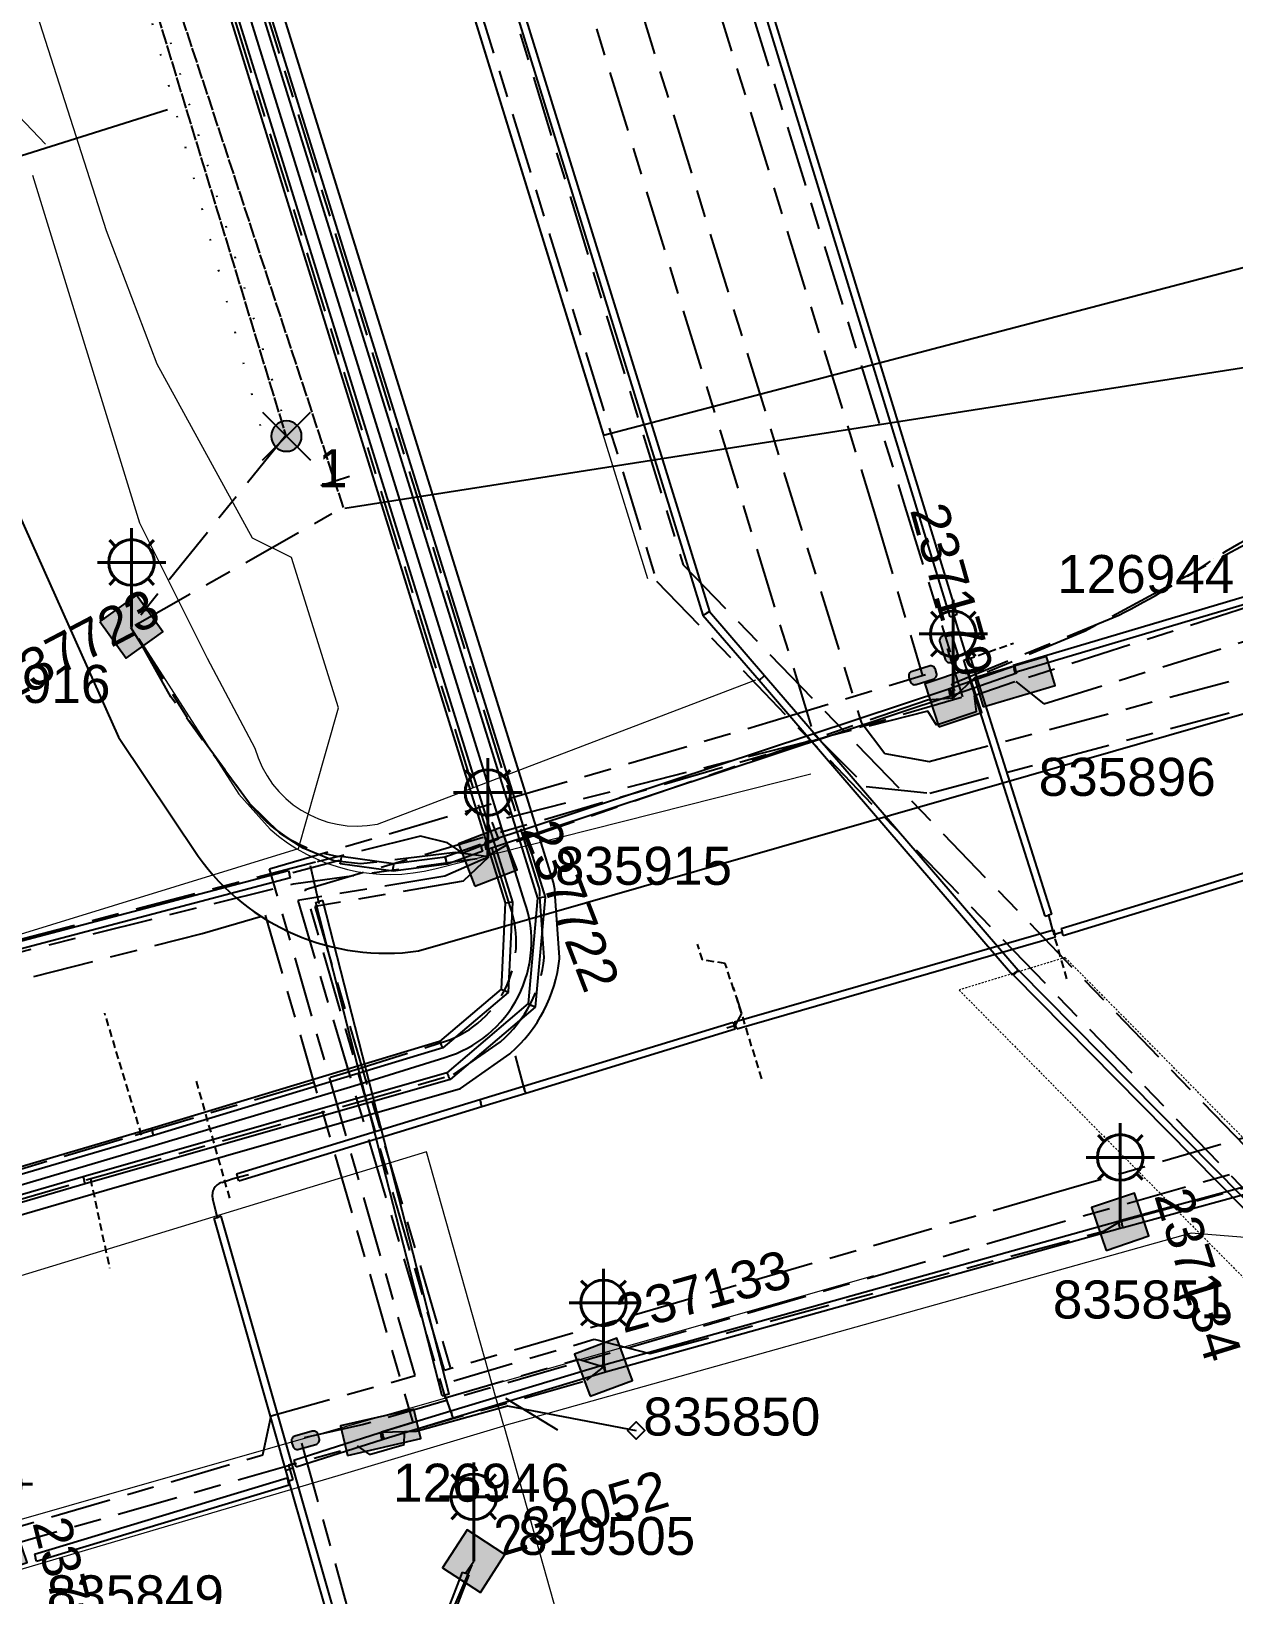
# Model space of a CAD drawing. Header units: metres. Extents: x 303957 to 307239, y 6268736 to 6272503.
# Drawn here: x 306077.6 to 306156.7, y 6269785.8 to 6269888.7 of the extents above; entities that cross this region are included whole.
import ezdxf
from ezdxf.enums import TextEntityAlignment as Align

# ---------------------------------------------------------------- set-up
doc = ezdxf.new("R2010")
doc.units = ezdxf.units.M
for name, pattern in [('Cable Exist OH', [1, 1, 0]), ('Cable Exist UG', [8.2, 4, -1.2, 1.8, -1.2]), ('Cable Remove', [2, 0, -2]), ('DASHED', [0.75, 0.5, -0.25]), ('HIDDEN', [0.375, 0.25, -0.125]), ('HIDDEN2', [0.1875, 0.125, -0.0625])]:
    doc.linetypes.add(name, pattern=pattern)
doc.layers.get('0').update_dxf_attribs({"color": 6})
for name, color, linetype in [('_User Miscellaneous1', 7, 'Continuous'), ('Duct_SP_EXT', 7, 'Continuous'), ('Equip_HV_EXT', 7, 'Continuous'), ('Equip_SP_SL_EXT', 7, 'Continuous'), ('Mains_HV_MOD', 3, 'Continuous'), ('Mains_LV_EXT', 7, 'Continuous'), ('Mains_LV_SL_EXT', 7, 'Continuous'), ('Mains_SL_EXT', 7, 'Continuous'), ('Mains_SL_MOD', 3, 'Continuous'), ('Mains_TR_MOD', 3, 'Continuous'), ('Notes', 7, 'Continuous'), ('Services_SP_EXT', 7, 'Continuous'), ('SupportsUG_SP_LV_EXT', 7, 'Continuous'), ('SupportsUG_SP_LV_SL_EXT', 7, 'Continuous'), ('Trench_SP_EXT', 7, 'Continuous')]:
    doc.layers.add(name, color=color, linetype=linetype)
for name, color, linetype, lineweight in [('Cadastre Land Parcels_SP_EXT', 9, 'Continuous', 5), ('Cadastre Other Property_SP_EXT', 9, 'HIDDEN', 5), ('Cadastre Roads_SP_EXT', 9, 'Continuous', 5), ('Cadastre Roads_SP_NEW', 2, 'Continuous', 5)]:
    doc.layers.add(name, color=color, linetype=linetype, lineweight=lineweight)
doc.layers.add('UNKNOWN_FEATURES', color=1, linetype='DASHED', plot=False)
doc.styles.add('COLUMN_LABEL', font='arial.ttf')
doc.styles.add('iecARIAL', font='arial.ttf', dxfattribs={"height": 2})
doc.styles.add('POLE_LABEL', font='arial.ttf')
doc.styles.get("Standard").update_dxf_attribs({"font": 'arial.ttf'})
doc.linetypes.add('Cable P UG', pattern='A,6,-0.5,["P",Standard,S=1.7,R=0,X=0.5,Y=-1],-2.9', length=9.4)

# ---------------------------------------------------------------- blocks, each defined once
blk = doc.blocks.new('COLUMN_EXT')
blk.add_hatch(color=256).paths.add_polyline_path([(-1.49, 1.48), (-1.49, -1.49), (1.48, -1.49), (1.48, 1.48)])
blk.add_lwpolyline([(-1.49, -1.49), (1.48, -1.49), (1.48, 1.48), (-1.49, 1.48)], close=True)
for tag, height, style, flags, p in [('ASSET_NUM', 2.5, 'COLUMN_LABEL', 8, (2, 2)), ('STRUCTURE_PLANT_NUMBER', 0.2, 'POLE_LABEL', 9, (1.81, 0.03)), ('STREET_CODE', 0.2, 'COLUMN_LABEL', 9, (1.81, -0.2))]:
    blk.add_attdef(tag, text='', height=height, dxfattribs=dict(style=style, flags=flags)).set_placement(p, align=Align.MIDDLE_LEFT)
at = {"flags": 9}
for tag, p in [('COLUMN_TYPE', (1.81, -0.4)), ('OWNED_BY', (1.81, -0.6)), ('STATE', (1.81, -0.8)), ('USAGE', (1.81, -1)), ('STREETNAME', (1.81, -1.6)), ('SUBURB', (1.81, -1.8)), ('LEGEND', (1.81, -1.2)), ('LOCATION', (1.81, -1.4)), ('NOTES', (1.81, -2))]:
    blk.add_attdef(tag, text='', height=0.2, dxfattribs=at).set_placement(p, align=Align.MIDDLE_LEFT)
at = {"flags": 1}
blk.add_attdef('Z', (1.81, -2.35), '', height=0.2, dxfattribs=at)
blk = doc.blocks.new('PILLAR_EXT')
blk.add_hatch(color=256).paths.add_polyline_path([(-2.475, 0.99), (-2.475, -0.99), (2.475, -0.99), (2.475, 0.99)])
blk.add_lwpolyline([(-2.475, -0.99), (2.475, -0.99), (2.475, 0.99), (-2.475, 0.99)], close=True)
at = {"style": 'iecARIAL', "flags": 8}
blk.add_attdef('ASSET_NUM', (1.5, 3.5), '', height=2.5, dxfattribs=at)
for tag, p, flags in [('OWNED_BY', (0, -0.2), 9), ('STATE', (0, -0.4), 9), ('SUPPORT_TYPE', (0, -0.6), 9), ('USAGE', (0, -0.8), 9), ('LEGEND', (0, -1), 9), ('LOCATION', (0, -1.2), 9), ('STREETNAME', (0, -1.8), 9), ('SUBURB', (0, -2), 1), ('NOTES', (0, -1.4), 9), ('PARENT', (0, -1.6), 9)]:
    blk.add_attdef(tag, p, '', height=0.2, dxfattribs=dict(flags=flags))
blk = doc.blocks.new('SL_LANTERN_EXT')
at = {"lineweight": 40}
for p, q in [((0, 1.97), (0, 6.47)), ((-1.46, 5.68), (-1.06, 5.28)), ((1.46, 5.68), (1.06, 5.28)), ((-2.25, 4.22), (2.25, 4.22)), ((-1.46, 2.76), (-1.06, 3.16)), ((1.46, 2.76), (1.06, 3.16)), ((0, 0), (0, 2.72))]:
    blk.add_line(p, q, dxfattribs=at)
blk.add_circle((0, 4.22), 1.5, dxfattribs=at)
at = {"style": 'iecARIAL', "flags": 8}
blk.add_attdef('ASSET_NUM', (1.5, 1.5), '', height=2.5, dxfattribs=at)
for tag, p, height, flags in [('CONSTRUCTED_VOLTAGE', (0.98, -0.65), 0.2, 9), ('CONTROL_TYPE', (0.98, -0.85), 0.2, 9), ('LANTERN_PURPOSE', (0.98, -1.05), 0.2, 9), ('LNUMBER', (2.18, -3.25), 2.5, 8), ('OPERATING_VOLTAGE', (0.98, -1.65), 0.2, 9), ('ORIENTATION', (0.98, -1.85), 0.2, 9), ('OWNED_BY', (0.98, -2.05), 0.2, 9), ('STATE', (0.98, -2.25), 0.2, 9), ('LANTERN_TYPE', (0.98, -1.25), 0.2, 9), ('NO_PHASES', (0.98, -1.45), 0.2, 9), ('USAGE', (0.98, -2.45), 0.2, 9), ('CEXIST', (0.98, -2.65), 0.2, 9), ('CNEW', (0.98, -2.85), 0.2, 9), ('CNUMBER', (0.98, -3.05), 0.2, 9), ('CREMOVE', (0.98, -3.25), 0.2, 9), ('CREPLACE', (0.98, -3.45), 0.2, 9), ('LKINGHEIGHT', (0.98, -3.65), 0.2, 9), ('LBRACKET', (0.98, -3.85), 0.2, 9), ('LBRACKETVOCAB', (0.98, -4.05), 0.2, 9), ('LCATEGORY', (0.98, -4.25), 0.2, 9), ('LCHARGE1', (0.98, -4.45), 0.2, 9), ('LCHARGE1PERCENT', (0.98, -4.65), 0.2, 9), ('LCHARGE2', (0.98, -4.85), 0.2, 9), ('LCHARGE2PERCENT', (0.98, -5.05), 0.2, 9), ('LCHARGE3', (0.98, -5.25), 0.2, 9), ('LCHARGE3PERCENT', (0.98, -5.45), 0.2, 9), ('LEXIST', (0.98, -5.65), 0.2, 9), ('LLAMP', (0.98, -5.85), 0.2, 9), ('LLAMPVOCAB', (0.98, -6.05), 0.2, 9), ('LMAST', (0.98, -6.25), 0.2, 9), ('LMASTVOCAB', (0.98, -6.45), 0.2, 9), ('LNEW', (0.98, -6.65), 0.2, 9), ('LANTNUMBER', (0.98, -6.85), 0.2, 9), ('LOUTREACH', (0.98, -7.25), 0.2, 9), ('LOUTREACHVOCAB', (0.98, -7.45), 0.2, 9), ('LRATECODE', (0.98, -7.65), 0.2, 9), ('LREMOVE', (0.98, -7.85), 0.2, 9), ('LREPLACE', (0.98, -8.05), 0.2, 9), ('LTYPE', (0.98, -8.25), 0.2, 9), ('STREETNAME', (0.98, -9.25), 0.2, 9), ('SUBURB', (0.98, -9.45), 0.2, 1), ('LTYPEVOCAB', (0.98, -8.45), 0.2, 9), ('LEGEND', (0.98, -8.65), 0.2, 9), ('LOCATION', (0.98, -8.85), 0.2, 9), ('NOTES', (0.98, -9.05), 0.2, 9)]:
    blk.add_attdef(tag, p, '', height=height, dxfattribs=dict(flags=flags))
blk = doc.blocks.new('CCP_EXT')
at = {"flags": 9}
for tag, p in [('STATE', (0, -1.8)), ('USAGE', (0, -1.2)), ('LEGEND', (0, -1.4)), ('LIFE_SUPPORT', (0, -1.6)), ('NOTES', (0, -2))]:
    blk.add_attdef(tag, text='', height=0.2, dxfattribs=at).set_placement(p, align=Align.MIDDLE_LEFT)
blk.add_wipeout([(0, 0.57), (0.57, 0), (0, -0.57), (-0.57, 0)])
blk.add_lwpolyline([(-0.57, 0), (0, 0.57), (0.57, 0), (0, -0.57), (-0.57, 0)])
at = {"flags": 1}
blk.add_attdef('Z', (0, 0), '', height=0.2, dxfattribs=at)
at = {"flags": 9}
for tag, p in [('CCP_TYPE', (0, 0)), ('CONSTRUCTED_VOLTAGE', (0, -0.2)), ('OPERATING_VOLTAGE', (0, -0.6)), ('ORIENTATION', (0, -0.8)), ('OWNED_BY', (0, -1)), ('NO_PHASES', (0, -0.4))]:
    blk.add_attdef(tag, text='', height=0.2, dxfattribs=at).set_placement(p, align=Align.MIDDLE_LEFT)
blk = doc.blocks.new('HV_STJ_EXT')
h = blk.add_hatch(color=256)
edge = h.paths.add_edge_path()
edge.add_ellipse((-0.59, 0.13), major_axis=(0.226, 0.226), ratio=1, start_angle=45, end_angle=135)
edge.add_line((-0.91, 0.13), (-0.91, -0.13))
edge.add_ellipse((-0.59, -0.13), major_axis=(0.226, 0.226), ratio=1, start_angle=135, end_angle=225)
edge.add_line((-0.59, -0.45), (0.59, -0.45))
edge.add_ellipse((0.59, -0.13), major_axis=(-0.226, 0.226), ratio=1, start_angle=135, end_angle=225)
edge.add_line((0.91, -0.13), (0.91, 0.13))
edge.add_ellipse((0.59, 0.13), major_axis=(-0.226, 0.226), ratio=1, start_angle=225, end_angle=315)
edge.add_line((0.59, 0.45), (-0.59, 0.45))
blk.add_lwpolyline([(-0.91, 0.13), (-0.91, -0.13, 0.414214), (-0.59, -0.45), (0.59, -0.45, 0.414214), (0.91, -0.13), (0.91, 0.13, 0.414214), (0.59, 0.45), (-0.59, 0.45, 0.414214)], format="xyb", close=True)
for tag, flags, p in [('ORIENTATION', 9, (1.5, 0)), ('Z', 1, (1.5, -0.8)), ('USAGE', 9, (1.5, -0.2)), ('LEGEND', 9, (1.5, -0.4)), ('NOTES', 9, (1.5, -0.6))]:
    blk.add_attdef(tag, text='', height=0.2, dxfattribs=dict(flags=flags)).set_placement(p, align=Align.MIDDLE_LEFT)
blk = doc.blocks.new('End Shackle_EXT')
at = {"flags": 9}
for tag, p in [('OWNED_BY', (0, -1)), ('STATE', (0, -1.2)), ('USAGE', (0, -1.4)), ('NOTES', (0, -1.6))]:
    blk.add_attdef(tag, text='', height=0.2, dxfattribs=at).set_placement(p, align=Align.MIDDLE_LEFT)
blk.add_wipeout([(0, 0.25), (1.81, 0.25), (1.82, -0.25), (0, -0.25)])
blk.add_line((1.81, -1), (1.81, 1))
at = {"flags": 1}
blk.add_attdef('Z', (0, 0), '', height=0.2, dxfattribs=at)
at = {"flags": 9}
for tag, p in [('CONNECTOR_TYPE', (0, 0)), ('CONSTRUCTED_VOLTAGE', (0, -0.2)), ('OPERATING_VOLTAGE', (0, -0.6)), ('ORIENTATION', (0, -0.8)), ('NO_PHASES', (0, -0.4))]:
    blk.add_attdef(tag, text='', height=0.2, dxfattribs=at).set_placement(p, align=Align.MIDDLE_LEFT)
blk = doc.blocks.new('POLE_DEL')
h = blk.add_hatch(color=256)
edge = h.paths.add_edge_path()
edge.add_arc((0, 0), 1, 180, 360)
edge.add_arc((0, 0), 1, 0, 180)
for p, q in [((-1.58, 1.58), (1.58, -1.58)), ((-1.58, -1.58), (1.58, 1.58))]:
    blk.add_line(p, q)
blk.add_lwpolyline([(-1, 0, 1), (1, 0, 1)], format="xyb", close=True)
for tag, height, flags, p in [('pNumber', 2.5, 8, (0, 2.07)), ('OWNED_BY', 0.2, 9, (0, -0.4)), ('SPECIAL_USE', 0.2, 9, (0, -0.6)), ('STATE', 0.2, 9, (0, -0.8)), ('USAGE', 0.2, 9, (0, -1)), ('cLV', 0.2, 9, (0, -1.2)), ('cHV', 0.2, 9, (0, -1.8)), ('hDepth', 0.2, 9, (0, -1.4)), ('hDia', 0.2, 9, (0, -1.6)), ('LBRACKET', 0.2, 9, (0, -2)), ('LExisting', 0.2, 9, (0, -2.2)), ('LANTNUMBER', 0.2, 9, (0, -2.4)), ('LOther', 0.2, 9, (0, -2.6)), ('LRemove', 0.2, 9, (0, -2.8)), ('LEGEND', 0.2, 9, (0, -3)), ('cLinedev', 0.2, 9, (0, -3.2)), ('pExisting', 0.2, 9, (0, -3.4)), ('PFNUMBER', 0.2, 9, (0, -3.6)), ('NEWPFNUMBER', 0.2, 9, (0, -3.8)), ('pFooting', 0.2, 9, (0, -4)), ('pNew', 0.2, 9, (0, -4.2)), ('pRelocate', 0.2, 9, (0, -4.6)), ('pRemove', 0.2, 9, (0, -4.8)), ('pReplace', 0.2, 9, (0, -5)), ('pStay', 0.2, 9, (0, -5.2)), ('cspan', 0.2, 9, (0, -5.6)), ('SUBURB', 0.2, 9, (0, -5.8)), ('STREETNAME', 0.2, 9, (0, -6)), ('pType', 0.2, 9, (0, -5.4)), ('LOCATION', 0.2, 9, (0, -6.2)), ('NOTES', 0.2, 9, (0, -6.4))]:
    blk.add_attdef(tag, text='', height=height, dxfattribs=dict(flags=flags)).set_placement(p, align=Align.MIDDLE_LEFT)
at = {"flags": 1}
blk.add_attdef('Z', (0, 0), '', height=0.2, dxfattribs=at)
at = {"style": 'POLE_LABEL', "flags": 9}
blk.add_attdef('STREET_CODE', text='', height=0.2, dxfattribs=at).set_placement((0, -0.2), align=Align.MIDDLE_LEFT)

msp = doc.modelspace()

# ---------------------------------------------------------------- linework, layer by layer
at = {"layer": '_User Miscellaneous1', "color": 253, "linetype": 'Continuous', "flags": 128}
msp.add_lwpolyline([(306064.91, 6269887.43), (306075.59, 6269859.64), (306083.38, 6269842.24), (306088.62, 6269834.4), (306088.62, 6269834.4, 0.280849), (306103.11, 6269828.17), (306103.11, 6269828.17), (306203.6, 6269857.04)], format="xyb", dxfattribs=at)
at = {"layer": 'Cadastre Land Parcels_SP_EXT', "linetype": 'Continuous'}
for points in [[(306095.21, 6269834.91), (306096.3, 6269838.76), (306097.84, 6269844.16), (306094.76, 6269854.04), (306092.18, 6269855.31), (306085.91, 6269866.77), (306082.57, 6269875.54), (306076.57, 6269894.3), (306033.88, 6269880.98), (306044.12, 6269845.24), (306043.12, 6269840.12), (306026.44, 6269824.85), (306023.07, 6269823.69), (306025.01, 6269817.49), (306026.21, 6269813.67), (306095.21, 6269834.91)], [(305913.44, 6269739.21), (305938.19, 6269746.52), (306097.83, 6269793.68), (306108.72, 6269796.94), (306103.63, 6269814.95), (305965.24, 6269772.68), (305896.87, 6269752.9), (305899.58, 6269735.11), (305913.44, 6269739.21)]]:
    msp.add_lwpolyline(points, close=True, dxfattribs=at)
for points in [[(306115.75, 6269862.22), (306115.65, 6269862.19)], [(306195.38, 6269806.28), (306153.94, 6269809.62), (306108.72, 6269796.94), (306135.09, 6269703.38), (306110.75, 6269696.16), (306106.98, 6269689.82), (306118.25, 6269640.92), (306124.09, 6269615.57), (306136.39, 6269562.17), (306141.11, 6269541.68), (306124.45, 6269536.86), (306119.25, 6269530.49), (306113.35, 6269453.99)]]:
    msp.add_lwpolyline(points, dxfattribs=at)
at = {"layer": 'Cadastre Other Property_SP_EXT', "linetype": 'HIDDEN2'}
msp.add_lwpolyline([(306138.67, 6269825.6), (306262, 6269700.92), (306263.35, 6269698.93), (306264.31, 6269700.81), (306265.66, 6269703.11), (306266.99, 6269704.96), (306266.43, 6269705.53), (306266.43, 6269705.53), (306145.65, 6269827.73), (306138.67, 6269825.6)], close=True, dxfattribs=at)
at = {"layer": 'Cadastre Roads_SP_EXT', "linetype": 'Continuous'}
msp.add_line((306118.19, 6269852.65), (306043.07, 6270095.17), dxfattribs=at)
at = {"layer": 'Cadastre Roads_SP_NEW', "color": 252, "flags": 128}
for points in [[(306060.97, 6269933.81), (306061.43, 6269928.07), (306061.43, 6269928.07, 0.038316), (306067.45, 6269894.37), (306067.45, 6269894.37), (306068, 6269892.33), (306078.56, 6269881.22)], [(306077.72, 6269879.19), (306084.76, 6269856.32), (306089.2, 6269847.43), (306092.35, 6269841.51), (306092.35, 6269841.51, 0.393788), (306100.4, 6269836.51), (306100.4, 6269836.51), (306125.29, 6269846)], [(306084.7, 6269848.71), (306091.28, 6269838.49), (306093.34, 6269836.19), (306093.34, 6269836.19, 0.249476), (306104.19, 6269833.58), (306104.19, 6269833.58), (306128.91, 6269839.82)]]:
    msp.add_lwpolyline(points, format="xyb", dxfattribs=at)
at = {"layer": 'Duct_SP_EXT'}
for p, q in [((306138.09, 6269850.14), (306110, 6269941.7)), ((306138.55, 6269850.29), (306110.46, 6269941.84)), ((306194.43, 6269862.43), (306142.23, 6269846.95)), ((306194.57, 6269861.97), (306142.36, 6269846.49)), ((306121.82, 6269850.25), (306122.03, 6269850.37)), ((306121.82, 6269850.25), (306125.51, 6269845.97)), ((306122.25, 6269850.49), (306122.03, 6269850.37)), ((306122.25, 6269850.49), (306125.87, 6269846.28)), ((306138.09, 6269850.14), (306138.32, 6269850.21)), ((306138.55, 6269850.29), (306138.32, 6269850.21)), ((306142.32, 6269846.89), (306137.97, 6269845.39)), ((306138.98, 6269847.29), (306139.21, 6269847.36)), ((306144.33, 6269830.46), (306138.98, 6269847.29)), ((306139.44, 6269847.43), (306139.21, 6269847.36)), ((306144.78, 6269830.6), (306139.44, 6269847.43)), ((306142.23, 6269846.95), (306142.29, 6269846.72)), ((306142.36, 6269846.49), (306142.29, 6269846.72)), ((306142.32, 6269846.89), (306142.39, 6269846.67)), ((306142.47, 6269846.44), (306142.39, 6269846.67)), ((306125.51, 6269845.97), (306125.69, 6269846.12)), ((306125.51, 6269845.97), (306125.69, 6269846.12)), ((306125.51, 6269845.97), (306142.19, 6269826.59)), ((306125.87, 6269846.28), (306125.69, 6269846.12)), ((306125.87, 6269846.28), (306125.69, 6269846.12)), ((306125.87, 6269846.28), (306142.55, 6269826.91)), ((306142.47, 6269846.44), (306138.12, 6269844.93)), ((306145.39, 6269829.64), (306197.22, 6269845.47)), ((306138.07, 6269845.42), (306107.44, 6269835.28)), ((306138.22, 6269844.97), (306107.59, 6269834.82)), ((306137.97, 6269845.39), (306138.05, 6269845.16)), ((306138.12, 6269844.93), (306138.05, 6269845.16)), ((306138.07, 6269845.42), (306138.14, 6269845.19)), ((306138.22, 6269844.97), (306138.14, 6269845.19)), ((306145.53, 6269829.19), (306197.36, 6269845.01)), ((306107.18, 6269835.18), (306104.84, 6269834.33)), ((306107.18, 6269835.18), (306107.26, 6269834.96)), ((306107.44, 6269835.28), (306107.51, 6269835.05)), ((306097.95, 6269833.91), (306097.99, 6269834.15)), ((306098.02, 6269834.39), (306097.99, 6269834.15)), ((306101.46, 6269833.9), (306098.02, 6269834.39)), ((306104.87, 6269834.34), (306101.46, 6269833.9)), ((306104.84, 6269834.33), (306104.87, 6269834.34)), ((306104.84, 6269834.33), (306104.93, 6269834.1)), ((306104.87, 6269834.34), (306104.93, 6269834.1)), ((306107.34, 6269834.73), (306105.01, 6269833.88)), ((306107.34, 6269834.73), (306107.26, 6269834.96)), ((306107.59, 6269834.82), (306107.51, 6269835.05)), ((306094.56, 6269833.45), (306046.32, 6269820.73)), ((306094.56, 6269833.45), (306094.62, 6269833.21)), ((306094.69, 6269832.98), (306094.62, 6269833.21)), ((306101.45, 6269833.42), (306097.95, 6269833.91)), ((306101.46, 6269833.9), (306101.45, 6269833.66)), ((306104.98, 6269833.87), (306101.45, 6269833.42)), ((306101.45, 6269833.42), (306101.45, 6269833.66)), ((306105.01, 6269833.88), (306104.93, 6269834.1)), ((306104.98, 6269833.87), (306104.93, 6269834.1)), ((306105.01, 6269833.88), (306104.98, 6269833.87)), ((306094.69, 6269832.98), (306046.44, 6269820.27)), ((306096.36, 6269831.36), (306096.59, 6269831.42)), ((306104.67, 6269798.91), (306096.36, 6269831.36)), ((306096.82, 6269831.48), (306096.59, 6269831.42)), ((306105.13, 6269799.03), (306096.82, 6269831.48)), ((306108.82, 6269831.33), (306108.54, 6269825.66)), ((306108.82, 6269831.33), (306109.06, 6269831.36)), ((306109.3, 6269831.39), (306109.01, 6269825.43)), ((306109.3, 6269831.39), (306109.06, 6269831.36)), ((306110.94, 6269831.65), (306110.32, 6269824.71)), ((306111.43, 6269831.7), (306110.78, 6269824.47)), ((306110.94, 6269831.65), (306111.19, 6269831.68)), ((306111.43, 6269831.7), (306111.19, 6269831.68)), ((306144.33, 6269830.46), (306144.56, 6269830.53)), ((306144.78, 6269830.6), (306144.56, 6269830.53)), ((306123.9, 6269823.51), (306144.89, 6269829.55)), ((306124.04, 6269823.05), (306145.02, 6269829.09)), ((306144.89, 6269829.55), (306144.95, 6269829.32)), ((306145.02, 6269829.09), (306144.95, 6269829.32)), ((306145.39, 6269829.64), (306145.46, 6269829.42)), ((306145.53, 6269829.19), (306145.46, 6269829.42)), ((306142.19, 6269826.59), (306142.37, 6269826.75)), ((306142.25, 6269826.58), (306142.42, 6269826.75)), ((306142.25, 6269826.58), (306165.47, 6269803.04)), ((306142.55, 6269826.91), (306142.37, 6269826.75)), ((306142.59, 6269826.91), (306142.42, 6269826.75)), ((306142.59, 6269826.91), (306165.81, 6269803.38)), ((306108.54, 6269825.66), (306104.48, 6269822.22)), ((306109.01, 6269825.43), (306104.71, 6269821.79)), ((306108.54, 6269825.66), (306108.78, 6269825.55)), ((306109.01, 6269825.43), (306108.78, 6269825.55)), ((306110.32, 6269824.71), (306104.97, 6269820.15)), ((306110.78, 6269824.47), (306105.2, 6269819.72)), ((306110.32, 6269824.71), (306110.55, 6269824.59)), ((306110.78, 6269824.47), (306110.55, 6269824.59)), ((306110.01, 6269819.28), (306123.8, 6269823.49)), ((306110.16, 6269818.82), (306123.94, 6269823.04)), ((306123.8, 6269823.49), (306123.87, 6269823.27)), ((306123.94, 6269823.04), (306123.87, 6269823.27)), ((306123.9, 6269823.51), (306123.97, 6269823.28)), ((306124.04, 6269823.05), (306123.97, 6269823.28)), ((306104.48, 6269822.22), (306085.54, 6269816.5)), ((306104.48, 6269822.22), (306104.6, 6269822.01)), ((306104.71, 6269821.79), (306104.6, 6269822.01)), ((306104.71, 6269821.79), (306085.68, 6269816.04)), ((306104.97, 6269820.15), (306081.04, 6269813.31)), ((306104.97, 6269820.15), (306105.09, 6269819.94)), ((306105.2, 6269819.72), (306105.09, 6269819.94)), ((306105.2, 6269819.72), (306081.18, 6269812.85)), ((306107.14, 6269818.4), (306110.01, 6269819.28)), ((306107.28, 6269817.94), (306110.16, 6269818.82)), ((306110.01, 6269819.28), (306110.08, 6269819.05)), ((306110.01, 6269819.28), (306110.08, 6269819.05)), ((306110.16, 6269818.82), (306110.08, 6269819.05)), ((306110.16, 6269818.82), (306110.08, 6269819.05)), ((306091.14, 6269813.51), (306107.14, 6269818.4)), ((306091.28, 6269813.05), (306107.28, 6269817.94)), ((306107.14, 6269818.4), (306107.21, 6269818.17)), ((306107.28, 6269817.94), (306107.21, 6269818.17)), ((306149.33, 6269810.46), (306173.2, 6269816.96)), ((306085.54, 6269816.5), (306032.4, 6269800.91)), ((306085.68, 6269816.04), (306032.54, 6269800.45)), ((306085.54, 6269816.5), (306085.61, 6269816.27)), ((306085.68, 6269816.04), (306085.61, 6269816.27)), ((306149.46, 6269809.99), (306173.33, 6269816.5)), ((306081.04, 6269813.31), (306068.43, 6269809.66)), ((306081.18, 6269812.85), (306068.56, 6269809.2)), ((306081.04, 6269813.31), (306081.11, 6269813.08)), ((306081.18, 6269812.85), (306081.11, 6269813.08)), ((306091.14, 6269813.51), (306091.21, 6269813.28)), ((306091.28, 6269813.05), (306091.21, 6269813.28)), ((306089.66, 6269810.59), (306089.9, 6269810.65)), ((306094.39, 6269794.03), (306089.66, 6269810.59)), ((306090.13, 6269810.72), (306089.9, 6269810.65)), ((306094.86, 6269794.16), (306090.13, 6269810.72)), ((306115.29, 6269800.96), (306149.14, 6269810.4)), ((306115.42, 6269800.5), (306149.26, 6269809.94)), ((306149.14, 6269810.4), (306149.33, 6269810.46)), ((306149.14, 6269810.4), (306149.2, 6269810.17)), ((306149.26, 6269809.94), (306149.2, 6269810.17)), ((306149.26, 6269809.94), (306149.46, 6269809.99)), ((306149.33, 6269810.46), (306149.39, 6269810.22)), ((306149.33, 6269810.46), (306149.39, 6269810.22)), ((306149.46, 6269809.99), (306149.39, 6269810.22)), ((306149.46, 6269809.99), (306149.39, 6269810.22)), ((306105.24, 6269797.92), (306115.26, 6269800.95)), ((306105.38, 6269797.46), (306115.41, 6269800.5)), ((306115.26, 6269800.95), (306115.28, 6269800.96)), ((306115.26, 6269800.95), (306115.33, 6269800.72)), ((306115.28, 6269800.96), (306115.36, 6269800.73)), ((306115.29, 6269800.96), (306115.36, 6269800.73)), ((306115.41, 6269800.5), (306115.33, 6269800.72)), ((306115.44, 6269800.51), (306115.36, 6269800.73)), ((306115.42, 6269800.5), (306115.36, 6269800.73)), ((306115.41, 6269800.5), (306115.44, 6269800.51)), ((306104.67, 6269798.91), (306104.9, 6269798.97)), ((306105.13, 6269799.03), (306104.9, 6269798.97)), ((306100.7, 6269796.55), (306105.24, 6269797.92)), ((306100.85, 6269796.09), (306105.38, 6269797.46)), ((306105.24, 6269797.92), (306105.31, 6269797.69)), ((306105.24, 6269797.92), (306105.31, 6269797.69)), ((306105.38, 6269797.46), (306105.31, 6269797.69)), ((306105.38, 6269797.46), (306105.31, 6269797.69)), ((306094.9, 6269794.69), (306100.58, 6269796.51)), ((306100.58, 6269796.51), (306100.7, 6269796.55)), ((306100.58, 6269796.51), (306100.65, 6269796.28)), ((306100.58, 6269796.51), (306100.65, 6269796.28)), ((306100.72, 6269796.05), (306100.65, 6269796.28)), ((306100.72, 6269796.05), (306100.65, 6269796.28)), ((306100.7, 6269796.55), (306100.77, 6269796.32)), ((306100.85, 6269796.09), (306100.77, 6269796.32)), ((306095.05, 6269794.24), (306100.72, 6269796.05)), ((306100.72, 6269796.05), (306100.85, 6269796.09)), ((306094.39, 6269794.03), (306094.62, 6269794.1)), ((306094.39, 6269794.03), (306094.62, 6269794.1)), ((306094.86, 6269794.16), (306094.62, 6269794.1)), ((306094.86, 6269794.16), (306094.62, 6269794.1)), ((306100.8, 6269773.37), (306094.86, 6269794.16)), ((306094.9, 6269794.69), (306094.97, 6269794.46)), ((306095.05, 6269794.24), (306094.97, 6269794.46)), ((306077.84, 6269788.49), (306094.46, 6269793.52)), ((306077.98, 6269788.03), (306094.6, 6269793.06)), ((306100.34, 6269773.24), (306094.39, 6269794.03)), ((306094.46, 6269793.52), (306094.53, 6269793.29)), ((306094.6, 6269793.06), (306094.53, 6269793.29)), ((306077.84, 6269788.49), (306077.91, 6269788.26)), ((306077.98, 6269788.03), (306077.91, 6269788.26)), ((306105.97, 6269787.32), (306101.22, 6269774.97)), ((306106.42, 6269787.15), (306101.67, 6269774.8)), ((306105.97, 6269787.32), (306106.19, 6269787.24)), ((306106.42, 6269787.15), (306106.19, 6269787.24))]:
    msp.add_line(p, q, dxfattribs=at)
at = {"layer": 'Mains_HV_MOD', "linetype": 'Cable P UG'}
for points in [[(305812.13, 6269732.94), (305830.22, 6269738.37), (305837.92, 6269740.76), (305897.01, 6269758.33), (305906.23, 6269761.07), (305929.29, 6269767.44), (305929.29, 6269767.44), (305934.25, 6269768.8), (305952.81, 6269774.37), (306027.79, 6269796.7), (306060.79, 6269806.11), (306082.6, 6269812.47), (306105.86, 6269819.12), (306109.11, 6269821.41), (306109.15, 6269821.45), (306109.15, 6269821.45, 0.191334), (306112.38, 6269827.65), (306112.38, 6269827.65), (306112.38, 6269827.74), (306112.09, 6269831.78), (306112.09, 6269831.78, 0.091323), (306111.98, 6269832.68), (306111.98, 6269832.68), (306054.24, 6270018.09)], [(305804.46, 6269732.3), (305844.06, 6269744.26), (305850.03, 6269746.14), (305874.61, 6269753.14), (305899.43, 6269760.62), (305907.23, 6269762.87), (305921.85, 6269767.06), (305937.46, 6269771.76), (305940.85, 6269772.73), (305940.85, 6269772.73), (305950.2, 6269775.42), (305982.03, 6269784.83), (305992.47, 6269787.98), (306045.87, 6269803.58), (306056.49, 6269806.73), (306084.75, 6269815.1), (306098.86, 6269819.29), (306104.83, 6269821.17), (306104.83, 6269821.17, 0.430103), (306110.09, 6269831.42), (306110.09, 6269831.42), (306052.4, 6270017.14)]]:
    msp.add_lwpolyline(points, format="xyb", dxfattribs=at)
at = {"layer": 'Mains_HV_MOD', "linetype": 'Cable Exist UG'}
for points in [[(306129.87, 6269995.21), (306128.37, 6269993.98), (306129.81, 6269989.27), (306132.01, 6269971.05), (306132.01, 6269971.05), (306103.12, 6269960.67), (306135.11, 6269857.4), (306138.08, 6269847.83)], [(306114.91, 6269990.78), (306116.7, 6269990.59), (306118.18, 6269985.9), (306119.06, 6269968.11), (306100.68, 6269961.66), (306100.68, 6269961.66), (306133.16, 6269856.81), (306136.26, 6269846.26)], [(306095.41, 6269795.79), (306098.51, 6269784.69)]]:
    msp.add_lwpolyline(points, dxfattribs=at)
at = {"layer": 'Mains_LV_EXT', "linetype": 'Cable Exist UG'}
for points in [[(306142.41, 6269845.9), (306144.24, 6269844.42), (306144.24, 6269844.42), (306174.33, 6269853.8), (306185.1, 6269857.62), (306194.71, 6269860.58), (306195.34, 6269862.76), (306195.37, 6269862.77), (306255.54, 6269878.22), (306256.82, 6269877.2), (306258.95, 6269877.84), (306259.52, 6269879.1), (306287.77, 6269886.88), (306288.48, 6269886.25), (306290.54, 6269886.79), (306290.83, 6269887.85), (306300.72, 6269890.84)], [(306193.87, 6269863.85), (306193.51, 6269862.28), (306181.14, 6269858.3), (306142.33, 6269845.87)], [(306142.33, 6269845.87), (306139.66, 6269844.95), (306139.79, 6269843.9), (306137.18, 6269843.01), (306136.62, 6269843.95), (306107.94, 6269836.65), (306108.37, 6269835.53), (306106.03, 6269834.6), (306105.01, 6269835.29), (306103.24, 6269835.72), (306103.24, 6269835.72), (306096.33, 6269834.01), (306046.24, 6269820.86), (306044.82, 6269821.86)], [(306044.78, 6269821.85), (306045.42, 6269819.39), (306046.03, 6269818.38), (306046.03, 6269818.38), (306088.88, 6269829.32), (306093.02, 6269830.53), (306102.73, 6269797.17), (306102.73, 6269797.17), (306100.68, 6269796.53)]]:
    msp.add_lwpolyline(points, dxfattribs=at)
at = {"layer": 'Mains_LV_SL_EXT', "linetype": 'Cable Exist UG'}
msp.add_lwpolyline([(306103.3, 6269763.65), (306104.95, 6269765.36), (306101.79, 6269776.6), (306106.77, 6269788.08)], dxfattribs=at)
at = {"layer": 'Mains_SL_EXT', "linetype": 'Cable Exist UG'}
for points in [[(306094.37, 6269862.08), (306084.23, 6269849.5)], [(306107.73, 6269834.36), (306105.52, 6269834.65), (306099.3, 6269833.89), (306097.53, 6269834.1), (306095.51, 6269834.94), (306093.99, 6269835.92), (306091.99, 6269837.86), (306086.81, 6269844.88), (306084.23, 6269849.5)], [(306138.29, 6269844.8), (306136.6, 6269844.67), (306108.89, 6269835.12), (306107.64, 6269834.4)], [(306149.28, 6269810.37), (306188.38, 6269821.02)]]:
    msp.add_lwpolyline(points, dxfattribs=at)
at = {"layer": 'Mains_SL_MOD', "linetype": 'Cable Exist OH'}
msp.add_lwpolyline([(306081.73, 6269903.49), (306094.37, 6269862.08)], dxfattribs=at)
at = {"layer": 'Mains_SL_MOD', "linetype": 'Cable Exist UG'}
for points in [[(306178.05, 6269861.61), (306176.86, 6269861.63), (306167.32, 6269858.49), (306162.09, 6269857.01), (306159.48, 6269855.97), (306146.97, 6269849.2), (306139.7, 6269846.16), (306138.29, 6269844.8)], [(306033.5, 6269815.02), (306035.42, 6269815.55), (306035.42, 6269815.55), (306041.93, 6269819.37), (306094.88, 6269832.59), (306107.73, 6269834.36)], [(306107.73, 6269834.36), (306104.84, 6269833.08), (306095.16, 6269831.5), (306104.86, 6269798.78), (306113.64, 6269801.32), (306115.31, 6269800.82)], [(306107.73, 6269834.36), (306106.05, 6269832.77), (306096.28, 6269831.09), (306096.28, 6269831.09), (306105.44, 6269799.91), (306114.66, 6269802.63), (306118.32, 6269801.69), (306118.32, 6269801.69), (306148.2, 6269809.75), (306149.28, 6269810.37)], [(306075.47, 6269788.89), (306099.07, 6269795.62), (306099.88, 6269795.06), (306102.17, 6269795.71), (306102.19, 6269796.51), (306114.19, 6269799.94), (306115.31, 6269800.82)]]:
    msp.add_lwpolyline(points, dxfattribs=at)
at = {"layer": 'Mains_TR_MOD', "linetype": 'Cable Exist UG'}
for points in [[(306119.74, 6269969.79), (306101.21, 6269932.96), (306101.21, 6269932.96), (306129.1, 6269842.45), (306132.57, 6269838.98), (306136.74, 6269838.55), (306136.74, 6269838.55), (306241.15, 6269866.57), (306290.34, 6269879.65), (306295.55, 6269881.39), (306302.9, 6269883.06), (306353.18, 6269896.43), (306408.58, 6269911.65), (306516.73, 6269941.3), (306526.1, 6269945.53), (306563.46, 6269955.41), (306575.39, 6269956.7), (306599.93, 6269963.22), (306607.47, 6269963.99), (306617.56, 6269966.66)], [(306131.34, 6269969.86), (306108.18, 6269924.16), (306107.77, 6269922.32), (306132.23, 6269843.21), (306133.78, 6269841.16), (306136.7, 6269840.62), (306240.89, 6269868.46), (306365.97, 6269902.24), (306513.78, 6269942.27), (306525.09, 6269947.48), (306583.5, 6269962.87), (306594.8, 6269964.09), (306609.09, 6269967.95)]]:
    msp.add_lwpolyline(points, dxfattribs=at)
at = {"layer": 'Notes'}
msp.add_line((306030.89, 6269866.07), (306086.6, 6269883.5), dxfattribs=at)
at = {"layer": 'Notes', "linetype": 'Continuous'}
msp.add_lwpolyline([(306186.64, 6269880.79), (306156.8, 6269977.03), (306134.7, 6270048.32), (306113.36, 6270117.12), (306081.8, 6270107.27), (306049.53, 6270097.19), (306043.07, 6270095.17), (306115.27, 6269862.09), (306186.64, 6269880.79)], close=True, dxfattribs=at)
at = {"layer": 'Notes', "color": 3, "linetype": 'Cable Remove', "flags": 128}
for points in [[(306047.78, 6270042.14), (306053.11, 6269997.61), (306067.84, 6269950.92), (306094.59, 6269861.99)], [(306081.76, 6269903.38), (306092.99, 6269861.59)]]:
    msp.add_lwpolyline(points, dxfattribs=at)
at = {"layer": 'Services_SP_EXT'}
msp.add_lwpolyline([(306098.25, 6269857.29), (306195.65, 6269872.53), (306193.03, 6269876.92)], dxfattribs=at)
at = {"layer": 'Trench_SP_EXT', "linetype": 'Cable Exist UG'}
for points in [[(306138.4, 6269845.27), (306138.19, 6269845.74), (306149.19, 6269850.26), (306149.19, 6269850.26, 0.029216), (306155.44, 6269853.95), (306155.44, 6269853.95, -0.068088), (306162.35, 6269857.2), (306162.35, 6269857.2), (306169.09, 6269859.32), (306177.82, 6269861.7)], [(306084.17, 6269849.46), (306088.02, 6269843.32), (306092.15, 6269837.67), (306092.54, 6269837.25), (306092.54, 6269837.25, 0.1781), (306097.9, 6269834.39)], [(306144.56, 6269830.53), (306144.85, 6269829.44), (306144.85, 6269829.44, 0.407065), (306145.11, 6269829.31), (306145.11, 6269829.31), (306145.46, 6269829.42)], [(306089.91, 6269810.57), (306089.78, 6269811.05), (306089.57, 6269811.86), (306089.57, 6269811.86, -0.398415), (306090.16, 6269812.95), (306090.16, 6269812.95), (306090.92, 6269813.2), (306091.92, 6269813.47)]]:
    msp.add_lwpolyline(points, format="xyb", dxfattribs=at)
for points in [[(306084.61, 6269849.68), (306097.41, 6269856.94)], [(306138.32, 6269850.21), (306139.21, 6269847.36)], [(306097.91, 6269834.13), (306094.84, 6269833.3)], [(306096.57, 6269831.26), (306096.01, 6269833.76)], [(306123.4, 6269823.11), (306123.97, 6269823.28), (306124.38, 6269824.05), (306124.04, 6269825.11)], [(306110.08, 6269819.05), (306109.49, 6269821.28)], [(306104.87, 6269798.9), (306105.25, 6269797.77)], [(306108.83, 6269798.75), (306113.15, 6269796.15)], [(306094.97, 6269794.46), (306094.55, 6269794.35), (306094.83, 6269793.39), (306094.53, 6269793.29)], [(306106.19, 6269787.24), (306106.74, 6269788.05)]]:
    msp.add_lwpolyline(points, dxfattribs=at)
at = {"layer": 'UNKNOWN_FEATURES'}
for points in [[(306139.21, 6269847.36), (306142.25, 6269848.41)], [(306145.77, 6269826.34), (306144.9, 6269829.31)], [(306123.85, 6269825.61), (306123.29, 6269827.35), (306121.79, 6269827.58), (306121.47, 6269828.61)], [(306125.69, 6269819.77), (306123.84, 6269825.76)], [(306084.89, 6269816.06), (306082.47, 6269824.07)], [(306088.48, 6269819.61), (306090.7, 6269811.8)], [(306081.52, 6269813.2), (306082.78, 6269807.32)]]:
    msp.add_lwpolyline(points, dxfattribs=at)

# ---------------------------------------------------------------- block references
at = {"layer": 'Equip_HV_EXT'}
for p, rotation in [((306138.01, 6269848.06), 287.8018717852261), ((306136.28, 6269846.3), 197.1027291848268), ((306095.67, 6269795.99), 15.75117351366137)]:
    msp.add_blockref('HV_STJ_EXT', p, dxfattribs=dict(at, rotation=rotation))
at = {"layer": 'Equip_SP_SL_EXT'}
ref = msp.add_blockref('SL_LANTERN_EXT', (306138.29, 6269844.8), dxfattribs=at)
ref.add_attrib('ASSET_NUM', '237179', dxfattribs={"layer": '0', "height": 2.5, "rotation": 285.7247, "style": 'iecARIAL'}).set_placement((306139.79, 6269846.3), align=Align.MIDDLE_RIGHT)
ref = msp.add_blockref('SL_LANTERN_EXT', (306084.23, 6269849.5), dxfattribs=at)
ref.add_attrib('ASSET_NUM', '237723', dxfattribs={"layer": '0', "height": 2.5, "rotation": 27.7185, "style": 'iecARIAL'}).set_placement((306085.73, 6269851), align=Align.MIDDLE_RIGHT)
ref = msp.add_blockref('SL_LANTERN_EXT', (306107.67, 6269834.37), dxfattribs=at)
ref.add_attrib('ASSET_NUM', '237722', dxfattribs={"layer": '0', "height": 2.5, "rotation": 291.1813, "style": 'iecARIAL'}).set_placement((306109.17, 6269835.87), align=Align.BOTTOM_LEFT)
ref = msp.add_blockref('SL_LANTERN_EXT', (306149.28, 6269810.37), dxfattribs=at)
ref.add_attrib('ASSET_NUM', '237134', dxfattribs={"layer": '0', "height": 2.5, "rotation": 287.1272, "style": 'iecARIAL'}).set_placement((306150.78, 6269811.87), align=Align.BOTTOM_LEFT)
ref = msp.add_blockref('SL_LANTERN_EXT', (306115.28, 6269800.8), dxfattribs=at)
ref.add_attrib('ASSET_NUM', '237133', dxfattribs={"layer": '0', "height": 2.5, "rotation": 15.5774, "style": 'iecARIAL'}).set_placement((306116.78, 6269802.3), align=Align.BOTTOM_LEFT)
ref = msp.add_blockref('SL_LANTERN_EXT', (306075.47, 6269788.89), dxfattribs=at)
ref.add_attrib('ASSET_NUM', '237132', dxfattribs={"layer": '0', "height": 2.5, "rotation": 283.9811, "style": 'iecARIAL'}).set_placement((306076.97, 6269790.39), align=Align.BOTTOM_LEFT)
ref = msp.add_blockref('SL_LANTERN_EXT', (306106.74, 6269788.05), dxfattribs=at)
ref.add_attrib('ASSET_NUM', '232052', dxfattribs={"layer": '0', "height": 2.5, "rotation": 16.6992, "style": 'iecARIAL'}).set_placement((306108.24, 6269789.55), align=Align.MIDDLE_LEFT)
at = {"layer": 'SupportsUG_SP_LV_EXT'}
ref = msp.add_blockref('PILLAR_EXT', (306142.34, 6269845.88), dxfattribs=dict(at, rotation=16.48686395579674))
ref.add_attrib('ASSET_NUM', '126944', dxfattribs={"layer": '0', "height": 2.5, "style": 'iecARIAL'}).set_placement((306156.78, 6269852.96), align=Align.MIDDLE_RIGHT)
ref = msp.add_blockref('PILLAR_EXT', (306100.62, 6269796.52), dxfattribs=dict(at, rotation=12.96380741116973))
ref.add_attrib('ASSET_NUM', '126946', dxfattribs={"layer": '0', "height": 2.5, "style": 'iecARIAL'}).set_placement((306101.43, 6269793.2), align=Align.MIDDLE_LEFT)
at = {"layer": 'SupportsUG_SP_LV_SL_EXT'}
ref = msp.add_blockref('COLUMN_EXT', (306084.23, 6269849.5), dxfattribs=dict(at, rotation=305.690059650285))
ref.add_attrib('ASSET_NUM', '835916', dxfattribs={"layer": '0', "height": 2.5, "style": 'COLUMN_LABEL'}).set_placement((306082.84, 6269845.73), align=Align.MIDDLE_RIGHT)
ref = msp.add_blockref('COLUMN_EXT', (306138.29, 6269844.8), dxfattribs=dict(at, rotation=18.43494891783928))
ref.add_attrib('ASSET_NUM', '835896', dxfattribs={"layer": '0', "height": 2.5, "style": 'COLUMN_LABEL'}).set_placement((306155.56, 6269839.62), align=Align.MIDDLE_RIGHT)
ref = msp.add_blockref('COLUMN_EXT', (306107.67, 6269834.37), dxfattribs=dict(at, rotation=21.18134936382629))
ref.add_attrib('ASSET_NUM', '835915', dxfattribs={"layer": '0', "height": 2.5, "style": 'COLUMN_LABEL'}).set_placement((306112.08, 6269833.77), align=Align.MIDDLE_LEFT)
ref = msp.add_blockref('COLUMN_EXT', (306149.28, 6269810.37), dxfattribs=dict(at, rotation=18.85382410836772))
ref.add_attrib('ASSET_NUM', '835851', dxfattribs={"layer": '0', "height": 2.5, "style": 'COLUMN_LABEL'}).set_placement((306144.84, 6269805.25), align=Align.MIDDLE_LEFT)
ref = msp.add_blockref('COLUMN_EXT', (306115.28, 6269800.8), dxfattribs=dict(at, rotation=20.56171209097182))
ref.add_attrib('ASSET_NUM', '835850', dxfattribs={"layer": '0', "height": 2.5, "style": 'COLUMN_LABEL'}).set_placement((306117.89, 6269797.55), align=Align.MIDDLE_LEFT)
ref = msp.add_blockref('COLUMN_EXT', (306106.74, 6269788.05), dxfattribs=dict(at, rotation=57.07655635642337))
ref.add_attrib('ASSET_NUM', '819505', dxfattribs={"layer": '0', "height": 2.5, "style": 'COLUMN_LABEL'}).set_placement((306109.66, 6269790.95), align=Align.TOP_LEFT)
ref = msp.add_blockref('COLUMN_EXT', (306075.47, 6269788.89), dxfattribs=dict(at, rotation=18.88764512659048))
ref.add_attrib('ASSET_NUM', '835849', dxfattribs={"layer": '0', "height": 2.5, "style": 'COLUMN_LABEL'}).set_placement((306078.65, 6269785.86), align=Align.MIDDLE_LEFT)

# ---------------------------------------------------------------- next in the draw order: block references
at = {"layer": 'Mains_LV_EXT', "rotation": 107.5231316635747}
msp.add_blockref('End Shackle_EXT', (306098.17, 6269857.34), dxfattribs=at)
at = {"layer": 'Services_SP_EXT'}
msp.add_blockref('CCP_EXT', (306117.43, 6269796.64), dxfattribs=at)

# ---------------------------------------------------------------- next in the draw order: linework, layer by layer
at = {"layer": 'Cadastre Roads_SP_NEW', "color": 252, "flags": 128}
msp.add_lwpolyline([(305841.87, 6269723.63), (306133.07, 6269806.83)], dxfattribs=at)
at = {"layer": 'Duct_SP_EXT'}
for p, q in [((306051.3, 6270016.36), (306108.82, 6269831.33)), ((306051.76, 6270016.49), (306109.3, 6269831.39)), ((306057.83, 6270003.91), (306111.43, 6269831.7)), ((306057.38, 6270003.77), (306110.94, 6269831.65)), ((306078.94, 6269988.69), (306121.82, 6269850.25)), ((306079.39, 6269988.84), (306122.25, 6269850.49))]:
    msp.add_line(p, q, dxfattribs=at)
at = {"layer": 'Mains_HV_MOD', "linetype": 'Cable Exist UG'}
for points in [[(306458.34, 6269888.02), (306455.98, 6269896.4), (306448.21, 6269894.21), (306448.21, 6269894.21), (306401.36, 6269881.65), (306356.67, 6269869.88), (306257.8, 6269843.63), (306192.47, 6269825.76), (306155.89, 6269815.44), (306144.76, 6269812.19), (306104.82, 6269800.59), (306095.65, 6269832.22), (306138.91, 6269844.88), (306137.91, 6269848.06)], [(306458.47, 6269888.3), (306456.58, 6269887.96), (306453.09, 6269893.47), (306401.87, 6269879.72), (306401.87, 6269879.72), (306357.18, 6269867.94), (306258.32, 6269841.7), (306258.32, 6269841.7), (306193.01, 6269823.84), (306144.34, 6269810.01), (306144.34, 6269810.01), (306099.49, 6269797.02), (306095.53, 6269796.13)], [(305783.19, 6269700.84), (305784.83, 6269702.12), (305789.55, 6269703.75), (305789.55, 6269703.75), (305820.58, 6269713.09), (305896.35, 6269735.04), (305896.26, 6269737.23), (305904.85, 6269739.78), (305904.85, 6269739.78), (305912.59, 6269742.06), (305937.34, 6269749.37), (306092.86, 6269795.03), (306093.41, 6269797.59), (306102.88, 6269800.24), (306093.31, 6269833.57), (306126.23, 6269843.23), (306136.46, 6269846.36)]]:
    msp.add_lwpolyline(points, dxfattribs=at)
at = {"layer": 'Mains_LV_EXT', "linetype": 'Cable Exist OH'}
msp.add_lwpolyline([(306098.17, 6269857.34), (306081.52, 6269907.92), (306053.42, 6269997.36)], dxfattribs=at)
at = {"layer": 'Mains_TR_MOD', "linetype": 'Cable Exist UG'}
for points in [[(305940.57, 6269773.69), (305949.92, 6269776.38), (305981.75, 6269785.79), (305992.18, 6269788.93), (306045.59, 6269804.54), (306056.21, 6269807.69), (306084.46, 6269816.06), (306098.57, 6269820.24), (306104.54, 6269822.12), (306104.54, 6269822.12, 0.431297), (306109.14, 6269831.1), (306109.14, 6269831.1), (306051.46, 6270016.79), (306051.46, 6270016.79, -0.333496), (306053.67, 6270025.96), (306053.67, 6270025.96), (306067.73, 6270030.29), (306104.87, 6270041.57), (306104.87, 6270041.57, -0.242577), (306109.57, 6270037.48), (306109.57, 6270037.48), (306121.37, 6269999.26), (306128.73, 6269975.58)], [(305929.03, 6269768.4), (305933.97, 6269769.76), (305952.52, 6269775.33), (306027.51, 6269797.66), (306060.51, 6269807.07), (306082.33, 6269813.43), (306105.42, 6269820.04), (306108.5, 6269822.2), (306108.5, 6269822.2, 0.191335), (306111.38, 6269827.75), (306111.38, 6269827.75), (306111.09, 6269831.78), (306111.09, 6269831.78, 0.101126), (306111.03, 6269832.39), (306111.03, 6269832.39), (306053.24, 6270017.92)]]:
    msp.add_lwpolyline(points, format="xyb", dxfattribs=at)
for points in [[(306063.36, 6270032.07), (306118.76, 6269852.5), (306262.25, 6269704.09)], [(306076.94, 6269995.36), (306120.52, 6269853.57), (306120.52, 6269853.57), (306263.69, 6269705.48)]]:
    msp.add_lwpolyline(points, dxfattribs=at)
at = {"layer": 'Services_SP_EXT'}
msp.add_lwpolyline([(306100.62, 6269796.52), (306102.96, 6269796.59), (306108.96, 6269798.26), (306117.43, 6269796.64)], dxfattribs=at)

# ---------------------------------------------------------------- next in the draw order: block references
at = {"layer": 'SupportsUG_SP_LV_EXT'}
ref = msp.add_blockref('POLE_DEL', (306094.42, 6269862.03), dxfattribs=at)
ref.add_attrib('pNumber', '1', dxfattribs={"height": 2.5}).set_placement((306096.5, 6269859.92), align=Align.MIDDLE_LEFT)

doc.saveas('drawing.dxf')
